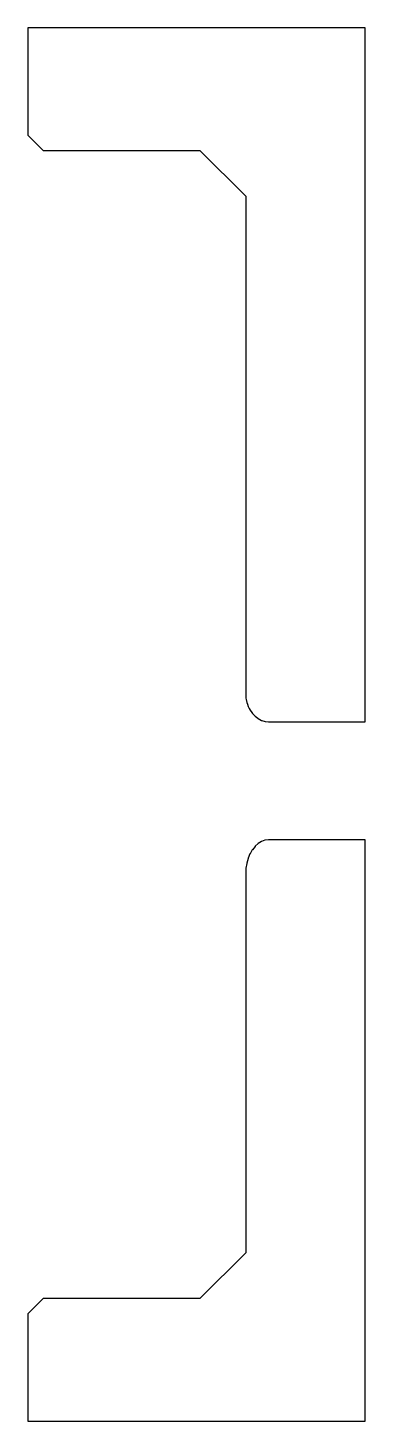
# Model space of a CAD drawing. Header units: metres. Extents: x 0 to 47.5, y 0 to 45.5.
# Drawn here: x 0 to 11, y 0 to 45.5 of the extents above.
import ezdxf

# ---------------------------------------------------------------- set-up
doc = ezdxf.new("R2010")
doc.units = ezdxf.units.M

msp = doc.modelspace()

# ---------------------------------------------------------------- linework, layer by layer
for p, q in [((11, 45.5), (0, 45.5)), ((0, 45.5), (0, 42)), ((11, 22.8335), (11, 45.5)), ((0, 42), (0.5, 41.5)), ((0.5, 41.5), (5.60409, 41.5)), ((5.60409, 41.5), (7.10409, 40)), ((7.10409, 40), (7.10409, 23.7462)), ((7.10409, 23.7462), (7.10498, 23.7326)), ((7.10498, 23.7326), (7.11332, 23.6057)), ((7.11332, 23.6057), (7.12041, 23.5704)), ((7.12041, 23.5704), (7.14079, 23.4687)), ((7.14079, 23.4687), (7.15999, 23.4133)), ((7.15999, 23.4133), (7.18583, 23.3386)), ((7.18583, 23.3386), (7.22236, 23.2672)), ((7.22236, 23.2672), (7.24732, 23.2185)), ((7.24732, 23.2185), (7.30491, 23.1378)), ((7.30491, 23.1378), (7.32376, 23.1113)), ((7.32376, 23.1113), (7.4039, 23.0294)), ((7.4039, 23.0294), (7.41325, 23.0198)), ((7.41325, 23.0198), (7.5029, 22.9541)), ((7.5029, 22.9541), (7.51359, 22.9451)), ((7.51359, 22.9451), (7.51519, 22.9442)), ((7.51519, 22.9442), (7.62232, 22.8837)), ((7.62232, 22.8837), (7.63516, 22.8794)), ((7.63516, 22.8794), (7.73676, 22.8461)), ((7.73676, 22.8461), (7.75624, 22.8441)), ((7.75624, 22.8441), (7.85409, 22.8335)), ((7.85409, 22.8335), (11, 22.8335)), ((7.32376, 18.662), (7.31948, 18.6547)), ((7.40899, 18.7685), (7.32376, 18.662)), ((7.41325, 18.7738), (7.40899, 18.7685)), ((7.51359, 18.8638), (7.41325, 18.7738)), ((7.61841, 18.9273), (7.51359, 18.8638)), ((7.62232, 18.9297), (7.61841, 18.9273)), ((7.73299, 18.9686), (7.62232, 18.9297)), ((7.73676, 18.9699), (7.73299, 18.9686)), ((7.85034, 18.983), (7.73676, 18.9699)), ((7.85409, 18.9834), (7.85034, 18.983)), ((11, 18.9834), (7.85409, 18.9834)), ((11, 0), (11, 18.9834)), ((7.13837, 18.2104), (7.11332, 18.0577)), ((7.14079, 18.2252), (7.13837, 18.2104)), ((7.18238, 18.3721), (7.14079, 18.2252)), ((7.18583, 18.3842), (7.18238, 18.3721)), ((7.24329, 18.5214), (7.18583, 18.3842)), ((7.24732, 18.5311), (7.24329, 18.5214)), ((7.31948, 18.6547), (7.24732, 18.5311)), ((7.11239, 18.0404), (7.10409, 17.8861)), ((7.10409, 17.8861), (7.10409, 5.5)), ((7.11332, 18.0577), (7.11239, 18.0404)), ((7.10409, 5.5), (5.60409, 4)), ((0.5, 4), (0, 3.5)), ((5.60409, 4), (0.5, 4)), ((0, 3.5), (0, 0)), ((0, 0), (11, 0))]:
    msp.add_line(p, q)

doc.saveas('drawing.dxf')
